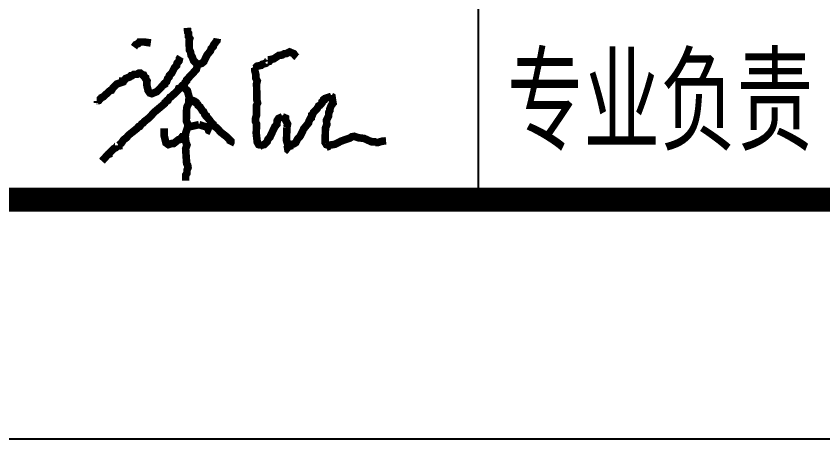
# Model space of a CAD drawing. Extents: x -129922 to 1190196, y -520662 to 139923.
# Drawn here: x 1026779 to 1030152, y -400384 to -398617 of the extents above; entities that cross this region are included whole.
import ezdxf
from ezdxf.enums import TextEntityAlignment as Align

# ---------------------------------------------------------------- set-up
doc = ezdxf.new("R2010")
doc.units = 0
doc.header["$LTSCALE"] = 1000
doc.header["$MEASUREMENT"] = 0
doc.linetypes.add('DASH', pattern=[0.35, 0.25, -0.1])
doc.layers.add('QIANMING', color=7, linetype='Continuous')
doc.layers.add('Y-云图图框', color=7, linetype='Continuous')
doc.layers.add('S-板-COLU', color=50, linetype='DASH', lineweight=20)
doc.styles.add('_YT_Name', font='', dxfattribs={"width": 0.8})
doc.styles.add('_YT_Sign_Text', font='ros.shx', dxfattribs={"width": 0.8, "bigfont": 'hztxt.shx'})
doc.styles.get("Standard").update_dxf_attribs({"font": 'gbenor.shx', "bigfont": 'gbcbig.shx'})
doc.styles.get('_YT_Name').set_extended_font_data('SimHei')

# ---------------------------------------------------------------- blocks, each defined once
blk = doc.blocks.new('ECMCTK_A1_横_单行图名--0')
blk.add_line((624, 34), (624, 10))
at = {"color": 4}
blk.add_lwpolyline([(0, 0), (841, 0), (841, 594), (0, 594)], close=True, dxfattribs=at)
for points, const_width in [([(25, 10), (831, 10), (831, 584), (25, 584)], 1), ([(573, 10), (831, 10), (831, 50), (573, 50)], 0.45)]:
    blk.add_lwpolyline(points, close=True, dxfattribs=dict(const_width=const_width))
at = {"style": '_YT_Sign_Text', "width": 0.8}
blk.add_text('专业负责', height=4, dxfattribs=at).set_placement((625.207, 12.046))
at = {"color": 80, "flags": 3}
for tag, height, p in [('YTHQINS', 3, (34.314, 585.5)), ('ECMCKEY', 3, (292.067, 288.229)), ('YTTQINS', 5.625, (848.027, 12.812)), ('YTBARCODE_T1', 3, (749.785, 5.948)), ('YTFRAME', 3, (652.764, 5.837))]:
    blk.add_attdef(tag, text='', height=height, dxfattribs=at).set_placement(p, align=Align.MIDDLE_CENTER)
for tag, height, style, width, p in [('证书编号', 4, '_YT_Sign_Text', 0.8, (708.866, 43.811)), ('审查批准号', 4, '_YT_Sign_Text', 0.8, (761.064, 43.811)), ('工程号', 4, '_YT_Sign_Text', 0.5, (804.076, 44.123)), ('设计单位', 6, '_YT_Name', 0.8, (623.746, 38.601)), ('建设单位', 4, '_YT_Sign_Text', 0.8, (734.96, 36.114)), ('阶段', 4, '_YT_Sign_Text', 0.8, (804.076, 35.814)), ('项目号', 4, '_YT_Sign_Text', 0.5, (822.077, 33.721)), ('项目名称', 4, '_YT_Sign_Text', 0.8, (734.96, 28.114)), ('专业', 4, '_YT_Sign_Text', 0.8, (804.076, 27.31)), ('图纸编号', 4, '_YT_Sign_Text', 0.5, (803.929, 19.362)), ('图纸名称', 4.5, '_YT_Name', 0.8, (735.389, 15.063)), ('版本号', 4, '_YT_Sign_Text', 0.8, (822.077, 13.002)), ('出图比例', 4.2, '_YT_Sign_Text', 0.8, (681.825, 11.782)), ('日期', 4, '_YT_Sign_Text', 0.5, (803.88, 12.129))]:
    blk.add_attdef(tag, text='', height=height, dxfattribs=dict(style=style, width=width)).set_placement(p, align=Align.CENTER)
at = {"style": '_YT_Sign_Text', "width": 0.8, "flags": 3}
for tag, p, height in [('{校对人}', (658.349, 26.531), 6.24), ('{审定人}', (605.87, 26.451), 6.24), ('[校对人]', (642.235, 27.824), 4.104), ('[审定人]', (590.945, 27.808), 4.104), ('{审核人}', (606.98, 18.44), 6.24), ('{设计人}', (658.48, 18.539), 6.24), ('[设计人]', (642.473, 20.211), 4.104), ('[审核人]', (591.012, 19.756), 4.104), ('{项目负责人}', (608.28, 10.719), 6.24), ('{专业负责人}', (658.579, 10.361), 6.24), ('[项目负责人]', (590.778, 12.012), 4.104), ('[专业负责人]', (642.741, 11.768), 4.104)]:
    blk.add_attdef(tag, p, '', height=height, dxfattribs=at)
at = {"color": 80, "flags": 3}
for tag, p in [('YTQRCODE', (551.036, 11.907)), ('YTBZSIT', (25, 10)), ('EXT_TK_LEFT', (25, 10))]:
    blk.add_attdef(tag, p, '', height=3, dxfattribs=at)
blk = doc.blocks.new('A$C424B0D78')
at = {"layer": 'QIANMING', "linetype": 'Continuous', "const_width": 31.7}
for points in [[(391.7, 639.4), (393.1, 622.1), (396, 617.8), (396, 603.4), (401.8, 594.7), (398.9, 586.1), (400.3, 547.2), (404.6, 540), (407.5, 524.2), (411.8, 518.4), (417.6, 502.6), (434.9, 485.3)], [(465.1, 506.9), (473.8, 525.6), (488.2, 542.9), (491, 551.5), (499.7, 560.2), (501.1, 567.4), (515.5, 586.1), (517, 594.7)], [(239, 576), (210.2, 580.3), (191.5, 580.3), (185.8, 573.1), (175.7, 568.8), (168.5, 558.7)], [(849.6, 517), (842.4, 522.7), (836.6, 531.4), (819.4, 538.6), (805, 531.4), (797.8, 531.4), (787.7, 525.6), (774.7, 524.2), (753.1, 509.8), (740.2, 506.9), (735.8, 501.1), (733, 501.1)], [(362.9, 518.4), (358.6, 511.2), (357.1, 501.1), (348.5, 491), (347, 482.4), (338.4, 473.8), (326.9, 450.7), (316.8, 440.6), (315.4, 433.4), (309.6, 427.7), (305.3, 414.7), (296.6, 407.5), (296.6, 403.2), (289.4, 398.9), (265, 373), (243.4, 364.3), (234.7, 367.2), (227.5, 377.3), (221.8, 401.8), (223.2, 417.6), (217.4, 426.2), (217.4, 430.6), (211.7, 434.9), (208.8, 442.1), (203, 443.5), (194.4, 450.7), (190.1, 450.7), (181.4, 445), (168.5, 445), (159.8, 439.2), (155.5, 439.2), (149.8, 433.4), (133.9, 427.7), (125.3, 416.2), (122.4, 416.2), (122.4, 413.3), (105.1, 407.5)], [(434.9, 485.3), (452.2, 491), (460.8, 498.2), (465.1, 506.9)], [(465.1, 506.9), (459.4, 506.9)], [(733, 501.1), (731.5, 498.2), (724.3, 496.8), (720, 491), (704.2, 486.7), (699.8, 482.4), (684, 479.5), (673.9, 470.9)], [(733, 501.1), (731.5, 505.4), (727.2, 505.4)], [(434.9, 485.3), (429.1, 465.1), (388.8, 421.9), (388.8, 417.6), (381.6, 410.4), (377.3, 397.4)], [(673.9, 470.9), (665.3, 475.2)], [(673.9, 470.9), (673.9, 459.4), (678.2, 443.5), (678.2, 429.1), (684, 417.6), (681.1, 406.1), (682.6, 337), (685.4, 325.4), (681.1, 315.4), (681.1, 275), (676.8, 260.6), (676.8, 247.7), (681.1, 237.6), (679.7, 198.7), (684, 161.3), (689.8, 151.2), (698.4, 148.3)], [(105.1, 407.5), (96.5, 404.6), (80.6, 388.8), (74.9, 378.7), (69.1, 377.3), (40.3, 351.4), (31.7, 347), (21.6, 335.5), (15.8, 334.1)], [(105.1, 407.5), (102.2, 416.2)], [(377.3, 397.4), (370.1, 397.4), (361.4, 387.4), (355.7, 385.9), (354.2, 380.2), (324, 351.4), (318.2, 348.5), (313.9, 341.3), (308.2, 337), (308.2, 334.1), (298.1, 326.9), (296.6, 322.6), (254.9, 288), (230.4, 262.1), (211.7, 247.7), (207.4, 241.9), (200.2, 237.6), (193, 227.5), (187.2, 226.1), (181.4, 218.9), (146.9, 191.5), (136.8, 180), (125.3, 171.4), (116.6, 158.4), (105.1, 148.3)], [(377.3, 397.4), (381.6, 385.9), (391.7, 377.3), (401.8, 339.8)], [(993.6, 352.8), (995, 358.6)], [(15.8, 334.1), (13, 334.1)], [(15.8, 334.1), (15.8, 325.4)], [(396, 224.6), (393.1, 226.1), (393.1, 237.6), (387.4, 250.6), (388.8, 302.4), (390.2, 309.6), (397.4, 322.6), (397.4, 335.5), (401.8, 339.8)], [(401.8, 339.8), (421.9, 332.6), (427.7, 328.3), (427.7, 325.4), (434.9, 319.7), (436.3, 315.4), (445, 308.2), (455, 292.3), (459.4, 289.4), (465.1, 276.5), (470.9, 272.2), (470.9, 269.3), (485.3, 253.4), (491, 243.4), (498.2, 237.6), (498.2, 231.8)], [(823.7, 151.2), (836.6, 154.1), (845.3, 159.8), (852.5, 174.2), (864, 187.2), (878.4, 217.4), (898.6, 241.9), (900, 249.1), (905.8, 260.6), (910.1, 263.5), (911.5, 273.6), (914.4, 275), (918.7, 285.1), (933.1, 299.5), (940.3, 312.5), (946.1, 315.4), (954.7, 325.4), (954.7, 329.8), (961.9, 335.5), (961.9, 339.8), (967.7, 344.2), (993.6, 352.8)], [(993.6, 352.8), (996.5, 351.4), (1000.8, 324), (993.6, 315.4), (987.8, 301), (987.8, 293.8), (983.5, 286.6), (982.1, 270.7), (973.4, 253.4), (974.9, 234.7), (969.1, 220.3), (967.7, 159.8), (973.4, 151.2), (982.1, 148.3)], [(698.4, 148.3), (712.8, 151.2), (725.8, 164.2), (728.6, 172.8), (737.3, 182.9), (757.4, 226.1), (766.1, 236.2), (767.5, 252), (773.3, 260.6), (789.1, 267.8)], [(789.1, 267.8), (789.1, 273.6)], [(789.1, 267.8), (802.1, 262.1), (802.1, 254.9), (810.7, 237.6), (807.8, 223.2)], [(396, 224.6), (391.7, 220.3), (384.5, 198.7), (383, 184.3)], [(440.6, 234.7), (396, 224.6)], [(440.6, 234.7), (440.6, 237.6)], [(476.6, 223.2), (440.6, 234.7)], [(498.2, 231.8), (482.4, 227.5), (476.6, 223.2)], [(476.6, 223.2), (481, 210.2), (491, 205.9)], [(498.2, 231.8), (514.1, 221.8), (531.4, 203), (557.3, 182.9), (573.1, 167), (573.1, 159.8), (568.8, 151.2)], [(807.8, 223.2), (806.4, 168.5), (809.3, 158.4), (823.7, 151.2)], [(807.8, 223.2), (817.9, 223.2)], [(383, 184.3), (370.1, 184.3), (361.4, 172.8), (354.2, 171.4), (334.1, 155.5), (325.4, 155.5), (312.5, 151.2), (302.4, 158.4), (295.2, 187.2), (295.2, 218.9)], [(383, 184.3), (385.9, 159.8), (390.2, 149.8), (384.5, 132.5), (388.8, 72), (393.1, 64.8), (394.6, 54.7), (390.2, 44.6), (390.2, 31.7), (384.5, 23), (384.5, 0)], [(982.1, 148.3), (1009.4, 152.6), (1033.9, 165.6), (1071.4, 178.6), (1080, 184.3), (1090.1, 185.8), (1105.9, 180), (1130.4, 177.1), (1159.2, 164.2), (1175, 162.7), (1177.9, 159.8)], [(1177.9, 159.8), (1173.6, 157), (1173.6, 146.9)], [(1177.9, 159.8), (1188, 159.8), (1206.7, 165.6), (1222.6, 167)], [(105.1, 148.3), (105.1, 145.4), (96.5, 144), (92.2, 138.2), (83.5, 133.9), (63.4, 113.8), (63.4, 110.9), (59, 109.4), (34.6, 82.1)], [(105.1, 148.3), (102.2, 148.3)], [(698.4, 148.3), (691.2, 141.1)], [(823.7, 151.2), (822.2, 145.4), (816.5, 144), (810.7, 138.2), (812.2, 129.6), (819.4, 123.8)], [(982.1, 148.3), (979.2, 142.6), (973.4, 141.1)]]:
    blk.add_lwpolyline(points, dxfattribs=at)
blk = doc.blocks.new('sgfjhgfkjhgkjhlk')
at = {"layer": 'QIANMING'}
blk.add_blockref('A$C424B0D78', (6110360.9, -1411296.1), dxfattribs=at)

msp = doc.modelspace()

# ---------------------------------------------------------------- block references
at = {"layer": 'S-板-COLU'}
msp.add_blockref('sgfjhgfkjhgkjhlk', (-5083257.9, 1011990.7), dxfattribs=at)
at = {"layer": 'Y-云图图框', "xscale": 100, "yscale": 100, "zscale": 100}
msp.add_blockref('ECMCTK_A1_横_单行图名--0', (966310.6, -400384.2), dxfattribs=at)

doc.saveas('drawing.dxf')
